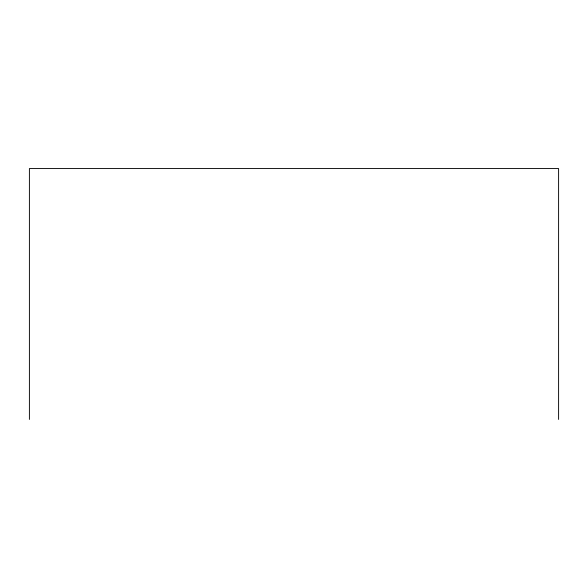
<?xml version="1.0" encoding="UTF-8"?>
<svg xmlns="http://www.w3.org/2000/svg" width="588" height="588" viewBox="0 0 588 588"><rect width="100%" height="100%" fill="white"/><g stroke="black" fill="none" stroke-linecap="round" stroke-linejoin="round"><path stroke-width="0.88" d="M558.6 419.435L558.6 168.565L29.4 168.565L29.4 419.435"/></g></svg>
